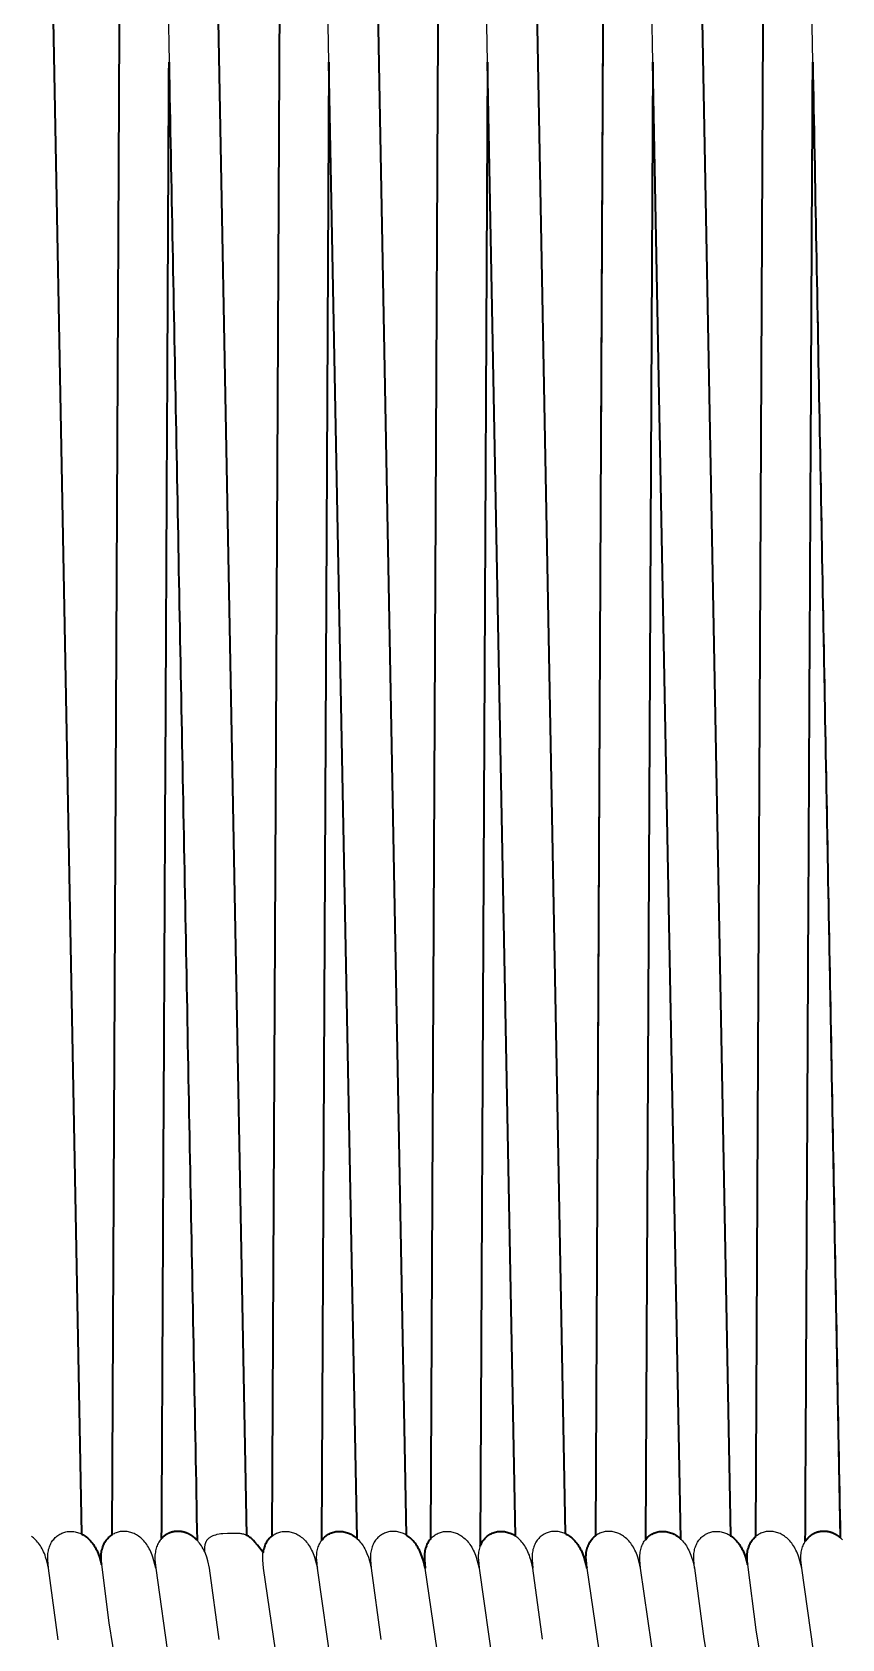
# Model space of a CAD drawing. Header units: millimetres. Extents: x 0 to 1881, y -1115 to 723.
# Drawn here: x 506.8 to 600.5, y 366 to 551.7 of the extents above; entities that cross this region are included whole.
import ezdxf

# ---------------------------------------------------------------- set-up
doc = ezdxf.new("R2010")
doc.units = ezdxf.units.MM
doc.layers.add('Blocks', color=7, linetype='Continuous')
doc.layers.add('Blocks$Inner', color=7, linetype='Continuous', lineweight=25, true_color=0x007f00)
doc.layers.add('Blocks$Outline', color=7, linetype='Continuous', lineweight=35, true_color=0xff3f3f)

# ---------------------------------------------------------------- blocks, each defined once
blk = doc.blocks.new('PK4 Lounge Chair Front')
at = {"layer": 'Blocks$Inner'}
for p, q in [((517.51, 670.58), (516.08, 378.01)), ((521.82, 377.59), (522.67, 548.19)), ((540.32, 377.35), (541.17, 548.19)), ((558.66, 376.7), (559.52, 548.19)), ((577.77, 377.43), (578.62, 548.19)), ((596.27, 377.26), (597.13, 548.19)), ((532.92, 376.8), (533.55, 375.96))]:
    blk.add_line(p, q, dxfattribs=at)
for points in [[(526.23, 668.27), (531.69, 377.83)], [(544.42, 377.5), (541.17, 548.19), (538.99, 668.28), (539.27, 679.37), (539.71, 685.65), (540.5, 692.81)], [(562.76, 377.85), (559.52, 548.19), (557.34, 668.28), (557.98, 681.19), (558.31, 684.33), (558.75, 687.4), (559.32, 690.4), (560.06, 693.31)], [(563.08, 668.36), (568.49, 378.14), (568.62, 378.07), (568.75, 378), (568.88, 377.92), (569.01, 377.84), (569.13, 377.75), (569.26, 377.65), (569.38, 377.54), (569.5, 377.42), (569.61, 377.3), (569.73, 377.17), (569.84, 377.03), (569.94, 376.88), (570.05, 376.73), (570.15, 376.57), (570.24, 376.4), (570.33, 376.22), (570.42, 376.04), (570.5, 375.84), (570.65, 375.43), (570.78, 374.99), (570.99, 374.14)], [(581.88, 377.43), (578.62, 548.19), (576.45, 668.29), (576.74, 679.73), (577.72, 692.66)], [(582.19, 668.28), (587.6, 377.79)], [(512.53, 378.11), (507.12, 668.34), (506.86, 677.38), (507.07, 682.9), (507.67, 689.64)], [(550.15, 377.95), (544.73, 668.49), (544.46, 672.49), (544.32, 677), (544.47, 682.54), (545.05, 689.64)], [(536.05, 670.93), (536.06, 670.83), (536.08, 670.74), (536.15, 670.47), (536.24, 670.22), (536.15, 670.47), (536.08, 670.74), (536.06, 670.83), (536.05, 670.93), (536.02, 671.12), (534.58, 377.87)], [(555.62, 669.07), (555.54, 669.16), (555.45, 669.26), (555.37, 669.37), (555.3, 669.48), (555.22, 669.6), (555.15, 669.72), (555.09, 669.85), (555.03, 669.99), (554.97, 670.12), (554.91, 670.27), (554.86, 670.42), (554.78, 670.74), (554.71, 671.09), (554.68, 671.27), (554.66, 671.46), (554.6, 671.23), (554.53, 671.01), (554.45, 670.8), (554.36, 670.6), (552.93, 377.54)], [(592.81, 669.29), (592.87, 669.22), (592.93, 669.14), (592.87, 669.21), (592.81, 669.29), (592.75, 669.37), (592.69, 669.46), (592.58, 669.64), (592.48, 669.83), (592.39, 670.03), (592.31, 670.24), (592.24, 670.47), (592.18, 670.71), (592.1, 671.07), (592.07, 671.26), (592.05, 671.46), (592.03, 671.4), (592.01, 671.34), (591.97, 671.22), (590.54, 377.81)], [(520.49, 668.29), (522.67, 548.19), (525.92, 377.37)], [(600.32, 377.66), (597.13, 548.19), (594.95, 668.26), (594.81, 668.26), (594.67, 668.27), (594.53, 668.28), (594.4, 668.3), (594.26, 668.33), (594.13, 668.37), (593.99, 668.41)], [(509.85, 365.87), (508.74, 374.14), (508.53, 374.99), (508.4, 375.43), (508.33, 375.64), (508.25, 375.84), (508.17, 376.04), (508.08, 376.22), (507.99, 376.4), (507.89, 376.57), (507.79, 376.73), (507.69, 376.88), (507.58, 377.03), (507.47, 377.17), (507.36, 377.3), (507.24, 377.42), (507.13, 377.54), (507, 377.65), (506.88, 377.75), (506.76, 377.84)], [(508.74, 374.14), (508.66, 375.12), (508.65, 375.3), (508.65, 375.48), (508.66, 375.66), (508.67, 375.83), (508.69, 376), (508.72, 376.16), (508.75, 376.31), (508.79, 376.46), (508.84, 376.61), (508.89, 376.75), (508.95, 376.89), (509.02, 377.02), (509.09, 377.14), (509.16, 377.26), (509.24, 377.37), (509.33, 377.48), (509.41, 377.58), (509.51, 377.68), (509.6, 377.77), (509.71, 377.85), (509.81, 377.93), (509.92, 378.01), (510.03, 378.07), (510.14, 378.13), (510.26, 378.19), (510.38, 378.24), (510.5, 378.28), (510.62, 378.32), (510.75, 378.35), (510.88, 378.37), (511.01, 378.39), (511.14, 378.4), (511.27, 378.4), (511.4, 378.4), (511.54, 378.39), (511.67, 378.38), (511.8, 378.35), (511.94, 378.33), (512.07, 378.29), (512.21, 378.25), (512.34, 378.2), (512.47, 378.14), (512.6, 378.07), (512.73, 378), (512.86, 377.92), (512.99, 377.84), (513.11, 377.75), (513.24, 377.65), (513.36, 377.54), (513.48, 377.42), (513.59, 377.3), (513.71, 377.17), (513.82, 377.03), (513.92, 376.88), (514.03, 376.73), (514.12, 376.57), (514.22, 376.4), (514.31, 376.22), (514.4, 376.04), (514.48, 375.84), (514.63, 375.43), (514.76, 374.99), (514.86, 374.58)], [(521.13, 374.14), (520.93, 374.99), (520.8, 375.43), (520.72, 375.64), (520.65, 375.84), (520.56, 376.04), (520.48, 376.22), (520.38, 376.4), (520.29, 376.57), (520.19, 376.73), (520.09, 376.88), (519.98, 377.03), (519.87, 377.17), (519.76, 377.3), (519.64, 377.42), (519.52, 377.54), (519.4, 377.65), (519.28, 377.75), (519.15, 377.84), (519.03, 377.92), (518.9, 378), (518.77, 378.07), (518.64, 378.14), (518.5, 378.2), (518.37, 378.25), (518.24, 378.29), (518.1, 378.33), (517.97, 378.35), (517.83, 378.38), (517.7, 378.39), (517.57, 378.4), (517.43, 378.4), (517.3, 378.4), (517.17, 378.39), (517.04, 378.37), (516.91, 378.35), (516.79, 378.32), (516.67, 378.28), (516.54, 378.24), (516.42, 378.19), (516.31, 378.13), (516.19, 378.07), (516.08, 378.01), (515.97, 377.93), (515.87, 377.85), (515.77, 377.77), (515.67, 377.68), (515.58, 377.58), (515.49, 377.48), (515.41, 377.37), (515.33, 377.26), (515.25, 377.14), (515.18, 377.02), (515.12, 376.89), (515.06, 376.75), (515.01, 376.61), (514.96, 376.46), (514.92, 376.31), (514.88, 376.16), (514.86, 376), (514.84, 375.83), (514.82, 375.66), (514.81, 375.48), (514.81, 375.3), (514.82, 375.12), (514.86, 374.58), (515.72, 367.82), (516.99, 359.98)], [(528.48, 365.91), (527.37, 374.14), (527.16, 374.99), (527.03, 375.43), (526.88, 375.84), (526.8, 376.04), (526.71, 376.22), (526.62, 376.4), (526.52, 376.57), (526.42, 376.73), (526.32, 376.88), (526.21, 377.03), (526.1, 377.17), (525.99, 377.3), (525.87, 377.42), (525.75, 377.54), (525.63, 377.65), (525.51, 377.75), (525.38, 377.84), (525.26, 377.92), (525.13, 378), (525, 378.07), (524.87, 378.14), (524.73, 378.2), (524.6, 378.25), (524.47, 378.29), (524.33, 378.33), (524.2, 378.35), (524.07, 378.38), (523.93, 378.39), (523.8, 378.4), (523.67, 378.4), (523.53, 378.4), (523.4, 378.39), (523.27, 378.37), (523.15, 378.35), (523.02, 378.32), (522.9, 378.28), (522.78, 378.24), (522.66, 378.19), (522.54, 378.13), (522.42, 378.07), (522.31, 378.01), (522.21, 377.93), (522.1, 377.85), (522, 377.77), (521.9, 377.68), (521.81, 377.58), (521.72, 377.48), (521.64, 377.37), (521.56, 377.26), (521.48, 377.14), (521.41, 377.02), (521.35, 376.89), (521.29, 376.75), (521.24, 376.61), (521.19, 376.46), (521.15, 376.31), (521.12, 376.16), (521.09, 376), (521.07, 375.83), (521.05, 375.66), (521.05, 375.48), (521.05, 375.3), (521.05, 375.12), (521.13, 374.14), (522.65, 363.36)], [(526.8, 376.01), (526.81, 376.46), (526.83, 376.68), (526.84, 376.78), (526.86, 376.89), (526.89, 376.99), (526.9, 377.04), (526.92, 377.09), (526.94, 377.14), (526.96, 377.19), (526.98, 377.24), (527, 377.28), (527.03, 377.33), (527.06, 377.38), (527.07, 377.4), (527.09, 377.42), (527.12, 377.47), (527.16, 377.51), (527.2, 377.55), (527.24, 377.59), (527.29, 377.63), (527.33, 377.67), (527.38, 377.71), (527.44, 377.75), (527.5, 377.78), (527.56, 377.82), (527.62, 377.85), (527.69, 377.88), (527.76, 377.91), (527.91, 377.97), (528.07, 378.02), (528.26, 378.07), (528.46, 378.11), (528.67, 378.14), (528.91, 378.17), (529.44, 378.2), (530.05, 378.21), (530.74, 378.18), (530.85, 378.18), (530.96, 378.17), (531.07, 378.15), (531.18, 378.13), (531.28, 378.1), (531.38, 378.07), (531.48, 378.03), (531.57, 377.99), (531.67, 377.94), (531.76, 377.89), (531.85, 377.84), (531.94, 377.78), (532.03, 377.71), (532.12, 377.65), (532.29, 377.5), (532.45, 377.34), (532.61, 377.17), (532.92, 376.8)], [(535.7, 359.95), (533.6, 374.14), (533.52, 375.12), (533.51, 375.3), (533.51, 375.48), (533.52, 375.66), (533.53, 375.83), (533.55, 376), (533.58, 376.16), (533.61, 376.31), (533.66, 376.46), (533.7, 376.61), (533.76, 376.75), (533.81, 376.89), (533.88, 377.02), (533.95, 377.14), (534.02, 377.26), (534.1, 377.37), (534.19, 377.48), (534.27, 377.58), (534.37, 377.68), (534.46, 377.77), (534.57, 377.85), (534.67, 377.93), (534.78, 378.01), (534.89, 378.07), (535, 378.13), (535.12, 378.19), (535.24, 378.24), (535.36, 378.28), (535.49, 378.32), (535.61, 378.35), (535.74, 378.37), (535.87, 378.39), (536, 378.4), (536.13, 378.4), (536.26, 378.4), (536.4, 378.39), (536.53, 378.38), (536.66, 378.35), (536.8, 378.33), (536.93, 378.29), (537.07, 378.25), (537.2, 378.2), (537.33, 378.14), (537.46, 378.07), (537.59, 378), (537.72, 377.92), (537.85, 377.84), (537.97, 377.75), (538.1, 377.65), (538.22, 377.54), (538.34, 377.42), (538.45, 377.3), (538.57, 377.17), (538.68, 377.03), (538.78, 376.88), (538.89, 376.73), (538.99, 376.57), (539.08, 376.4), (539.17, 376.22), (539.26, 376.04), (539.34, 375.84), (539.42, 375.64), (539.49, 375.43), (539.62, 374.99), (539.83, 374.14), (539.75, 375.12), (539.74, 375.3), (539.74, 375.48), (539.75, 375.66), (539.76, 375.83), (539.78, 376), (539.81, 376.16), (539.85, 376.31), (539.89, 376.46), (539.93, 376.61), (539.99, 376.75), (540.05, 376.89), (540.11, 377.02), (540.18, 377.14), (540.25, 377.26), (540.33, 377.37), (540.42, 377.48), (540.51, 377.58), (540.6, 377.68), (540.7, 377.77), (540.8, 377.85), (540.9, 377.93), (541.01, 378.01), (541.12, 378.07), (541.23, 378.13), (541.35, 378.19), (541.47, 378.24), (541.59, 378.28), (541.72, 378.32), (541.84, 378.35), (541.97, 378.37), (542.1, 378.39), (542.23, 378.4), (542.36, 378.4), (542.49, 378.4), (542.63, 378.39), (542.76, 378.38), (542.9, 378.35), (543.03, 378.33), (543.16, 378.29), (543.3, 378.25), (543.43, 378.2), (543.56, 378.14), (543.69, 378.07), (543.82, 378), (543.95, 377.92), (544.08, 377.84), (544.21, 377.75), (544.33, 377.65), (544.45, 377.54), (544.57, 377.42), (544.68, 377.3), (544.8, 377.17), (544.91, 377.03), (545.01, 376.88), (545.12, 376.73), (545.22, 376.57), (545.31, 376.4), (545.4, 376.22), (545.49, 376.04), (545.57, 375.84), (545.73, 375.43), (545.86, 374.99), (546.06, 374.14), (547.17, 365.92)], [(552.29, 374.14), (552.09, 374.99), (551.96, 375.43), (551.81, 375.84), (551.72, 376.04), (551.64, 376.22), (551.54, 376.4), (551.45, 376.57), (551.35, 376.73), (551.25, 376.88), (551.14, 377.03), (551.03, 377.17), (550.92, 377.3), (550.8, 377.42), (550.68, 377.54), (550.56, 377.65), (550.44, 377.75), (550.31, 377.84), (550.19, 377.92), (550.06, 378), (549.93, 378.07), (549.79, 378.14), (549.66, 378.2), (549.53, 378.25), (549.4, 378.29), (549.26, 378.33), (549.13, 378.35), (548.99, 378.38), (548.86, 378.39), (548.73, 378.4), (548.59, 378.4), (548.46, 378.4), (548.33, 378.39), (548.2, 378.37), (548.07, 378.35), (547.95, 378.32), (547.82, 378.28), (547.7, 378.24), (547.58, 378.19), (547.47, 378.13), (547.35, 378.07), (547.24, 378.01), (547.13, 377.93), (547.03, 377.85), (546.93, 377.77), (546.83, 377.68), (546.74, 377.58), (546.65, 377.48), (546.57, 377.37), (546.49, 377.26), (546.41, 377.14), (546.34, 377.02), (546.28, 376.89), (546.22, 376.75), (546.17, 376.61), (546.12, 376.46), (546.08, 376.31), (546.04, 376.16), (546.02, 376), (545.99, 375.83), (545.98, 375.66), (545.97, 375.48), (545.97, 375.3), (545.98, 375.12), (546.06, 374.14), (547.17, 365.92)], [(554.39, 359.95), (552.29, 374.14), (552.21, 375.12), (552.21, 375.3), (552.21, 375.48), (552.21, 375.66), (552.23, 375.83), (552.25, 376), (552.28, 376.16), (552.31, 376.31), (552.35, 376.46), (552.4, 376.61), (552.45, 376.75), (552.51, 376.89), (552.57, 377.02), (552.64, 377.14), (552.72, 377.26), (552.8, 377.37), (552.88, 377.48), (552.97, 377.58), (553.06, 377.68), (553.16, 377.77), (553.26, 377.85), (553.37, 377.93), (553.47, 378.01), (553.58, 378.07), (553.7, 378.13), (553.82, 378.19), (553.94, 378.24), (554.06, 378.28), (554.18, 378.32), (554.31, 378.35), (554.43, 378.37), (554.56, 378.39), (554.69, 378.4), (554.83, 378.4), (554.96, 378.4), (555.09, 378.39), (555.23, 378.38), (555.36, 378.35), (555.49, 378.33), (555.63, 378.29), (555.76, 378.25), (555.89, 378.2), (556.03, 378.14), (556.16, 378.07), (556.29, 378), (556.42, 377.92), (556.54, 377.84), (556.67, 377.75), (556.79, 377.65), (556.91, 377.54), (557.03, 377.42), (557.15, 377.3), (557.26, 377.17), (557.37, 377.03), (557.48, 376.88), (557.58, 376.73), (557.68, 376.57), (557.78, 376.4), (557.87, 376.22), (557.96, 376.04), (558.04, 375.84), (558.12, 375.64), (558.19, 375.43), (558.32, 374.99), (558.53, 374.14)], [(568.49, 378.14), (568.36, 378.2), (568.23, 378.25), (568.09, 378.29), (567.96, 378.33), (567.82, 378.35), (567.69, 378.38), (567.56, 378.39), (567.42, 378.4), (567.29, 378.4), (567.16, 378.4), (567.03, 378.39), (566.9, 378.37), (566.77, 378.35), (566.64, 378.32), (566.52, 378.28), (566.4, 378.24), (566.28, 378.19), (566.16, 378.13), (566.05, 378.07), (565.94, 378.01), (565.83, 377.93), (565.73, 377.85), (565.62, 377.77), (565.53, 377.68), (565.43, 377.58), (565.35, 377.48), (565.26, 377.37), (565.18, 377.26), (565.11, 377.14), (565.04, 377.02), (564.97, 376.89), (564.92, 376.75), (564.86, 376.61), (564.82, 376.46), (564.77, 376.31), (564.74, 376.16), (564.71, 376), (564.69, 375.83), (564.68, 375.66), (564.67, 375.48), (564.67, 375.3), (564.68, 375.12), (564.76, 374.14), (564.55, 374.99), (564.42, 375.43), (564.35, 375.64), (564.27, 375.84), (564.19, 376.04), (564.1, 376.22), (564.01, 376.4), (563.91, 376.57), (563.81, 376.73), (563.71, 376.88), (563.6, 377.03), (563.49, 377.17), (563.38, 377.3), (563.26, 377.42), (563.15, 377.54), (563.02, 377.65), (562.9, 377.75), (562.78, 377.84), (562.65, 377.92), (562.52, 378), (562.39, 378.07), (562.26, 378.14), (562.13, 378.2), (561.99, 378.25), (561.86, 378.29), (561.73, 378.33), (561.59, 378.35), (561.46, 378.38), (561.32, 378.39), (561.19, 378.4), (561.06, 378.4), (560.93, 378.4), (560.8, 378.39), (560.67, 378.37), (560.54, 378.35), (560.41, 378.32), (560.29, 378.28), (560.17, 378.24), (560.05, 378.19), (559.93, 378.13), (559.82, 378.07), (559.71, 378.01), (559.6, 377.93), (559.49, 377.85), (559.39, 377.77), (559.3, 377.68), (559.2, 377.58), (559.11, 377.48), (559.03, 377.37), (558.95, 377.26), (558.88, 377.14), (558.81, 377.02), (558.74, 376.89), (558.68, 376.75), (558.63, 376.61), (558.58, 376.46), (558.54, 376.31), (558.51, 376.16), (558.48, 376), (558.46, 375.83), (558.44, 375.66), (558.44, 375.48), (558.44, 375.3), (558.45, 375.12), (558.53, 374.14), (560.2, 362.44)], [(577.22, 374.14), (577.01, 374.99), (576.88, 375.43), (576.81, 375.64), (576.73, 375.84), (576.65, 376.04), (576.56, 376.22), (576.47, 376.4), (576.38, 376.57), (576.28, 376.73), (576.17, 376.88), (576.07, 377.03), (575.96, 377.17), (575.84, 377.3), (575.73, 377.42), (575.61, 377.54), (575.49, 377.65), (575.37, 377.75), (575.24, 377.84), (575.11, 377.92), (574.98, 378), (574.85, 378.07), (574.72, 378.14), (574.59, 378.2), (574.46, 378.25), (574.32, 378.29), (574.19, 378.33), (574.06, 378.35), (573.92, 378.38), (573.79, 378.39), (573.65, 378.4), (573.52, 378.4), (573.39, 378.4), (573.26, 378.39), (573.13, 378.37), (573, 378.35), (572.88, 378.32), (572.75, 378.28), (572.63, 378.24), (572.51, 378.19), (572.39, 378.13), (572.28, 378.07), (572.17, 378.01), (572.06, 377.93), (571.96, 377.85), (571.86, 377.77), (571.76, 377.68), (571.67, 377.58), (571.58, 377.48), (571.49, 377.37), (571.41, 377.26), (571.34, 377.14), (571.27, 377.02), (571.21, 376.89), (571.15, 376.75), (571.09, 376.61), (571.05, 376.46), (571.01, 376.31), (570.97, 376.16), (570.94, 376), (570.92, 375.83), (570.91, 375.66), (570.9, 375.48), (570.9, 375.3), (570.91, 375.12), (570.99, 374.14), (573.09, 359.95)], [(578.89, 362.44), (577.22, 374.14), (577.14, 375.12), (577.13, 375.3), (577.13, 375.48), (577.14, 375.66), (577.15, 375.83), (577.18, 376), (577.2, 376.16), (577.24, 376.31), (577.28, 376.46), (577.33, 376.61), (577.38, 376.75), (577.44, 376.89), (577.5, 377.02), (577.57, 377.14), (577.65, 377.26), (577.73, 377.37), (577.81, 377.48), (577.9, 377.58), (577.99, 377.68), (578.09, 377.77), (578.19, 377.85), (578.29, 377.93), (578.4, 378.01), (578.51, 378.07), (578.63, 378.13), (578.74, 378.19), (578.86, 378.24), (578.98, 378.28), (579.11, 378.32), (579.23, 378.35), (579.36, 378.37), (579.49, 378.39), (579.62, 378.4), (579.75, 378.4), (579.89, 378.4), (580.02, 378.39), (580.15, 378.38), (580.29, 378.35), (580.42, 378.33), (580.56, 378.29), (580.69, 378.25), (580.82, 378.2), (580.95, 378.14), (581.09, 378.07), (581.22, 378), (581.34, 377.92), (581.47, 377.84), (581.6, 377.75), (581.72, 377.65), (581.84, 377.54), (581.96, 377.42), (582.08, 377.3), (582.19, 377.17), (582.3, 377.03), (582.41, 376.88), (582.51, 376.73), (582.61, 376.57), (582.7, 376.4), (582.8, 376.22), (582.88, 376.04), (582.97, 375.84), (583.04, 375.64), (583.12, 375.43), (583.25, 374.99), (583.45, 374.14), (584.55, 365.99), (585.99, 357.47)], [(583.45, 374.14), (583.37, 375.12), (583.37, 375.3), (583.37, 375.48), (583.37, 375.66), (583.39, 375.83), (583.41, 376), (583.44, 376.16), (583.47, 376.31), (583.51, 376.46), (583.56, 376.61), (583.61, 376.75), (583.67, 376.89), (583.73, 377.02), (583.8, 377.14), (583.88, 377.26), (583.96, 377.37), (584.04, 377.48), (584.13, 377.58), (584.22, 377.68), (584.32, 377.77), (584.42, 377.85), (584.53, 377.93), (584.63, 378.01), (584.74, 378.07), (584.86, 378.13), (584.98, 378.19), (585.09, 378.24), (585.22, 378.28), (585.34, 378.32), (585.47, 378.35), (585.59, 378.37), (585.72, 378.39), (585.85, 378.4), (585.99, 378.4), (586.12, 378.4), (586.25, 378.39), (586.39, 378.38), (586.52, 378.35), (586.65, 378.33), (586.79, 378.29), (586.92, 378.25), (587.05, 378.2), (587.19, 378.14), (587.32, 378.07), (587.45, 378), (587.58, 377.92), (587.7, 377.84), (587.83, 377.75), (587.95, 377.65), (588.07, 377.54), (588.19, 377.42), (588.31, 377.3), (588.42, 377.17), (588.53, 377.03), (588.64, 376.88), (588.74, 376.73), (588.84, 376.57), (588.94, 376.4), (589.03, 376.22), (589.11, 376.04), (589.2, 375.84), (589.28, 375.64), (589.35, 375.43), (589.48, 374.99), (589.58, 374.58)], [(597.58, 362.1), (595.85, 374.14), (595.64, 374.99), (595.51, 375.43), (595.44, 375.64), (595.36, 375.84), (595.28, 376.04), (595.19, 376.22), (595.1, 376.4), (595.01, 376.57), (594.91, 376.73), (594.8, 376.88), (594.7, 377.03), (594.59, 377.17), (594.47, 377.3), (594.36, 377.42), (594.24, 377.54), (594.12, 377.65), (593.99, 377.75), (593.87, 377.84), (593.74, 377.92), (593.61, 378), (593.48, 378.07), (593.35, 378.14), (593.22, 378.2), (593.09, 378.25), (592.95, 378.29), (592.82, 378.33), (592.68, 378.35), (592.55, 378.38), (592.42, 378.39), (592.28, 378.4), (592.15, 378.4), (592.02, 378.4), (591.89, 378.39), (591.76, 378.37), (591.63, 378.35), (591.51, 378.32), (591.38, 378.28), (591.26, 378.24), (591.14, 378.19), (591.02, 378.13), (590.91, 378.07), (590.8, 378.01), (590.69, 377.93), (590.59, 377.85), (590.48, 377.77), (590.39, 377.68), (590.3, 377.58), (590.21, 377.48), (590.12, 377.37), (590.04, 377.26), (589.97, 377.14), (589.9, 377.02), (589.83, 376.89), (589.78, 376.75), (589.72, 376.61), (589.68, 376.46), (589.63, 376.31), (589.6, 376.16), (589.57, 376), (589.55, 375.83), (589.54, 375.66), (589.53, 375.48), (589.53, 375.3), (589.54, 375.12), (589.58, 374.58), (590.55, 367.03), (591.95, 358.59)], [(595.85, 374.14), (595.77, 375.12), (595.76, 375.3), (595.76, 375.48), (595.77, 375.66), (595.78, 375.83), (595.8, 376), (595.83, 376.16), (595.87, 376.31), (595.91, 376.46), (595.95, 376.61), (596.01, 376.75), (596.07, 376.89), (596.13, 377.02), (596.2, 377.14), (596.27, 377.26), (596.35, 377.37), (596.44, 377.48), (596.53, 377.58), (596.62, 377.68), (596.72, 377.77), (596.82, 377.85), (596.92, 377.93), (597.03, 378.01), (597.14, 378.07), (597.26, 378.13), (597.37, 378.19), (597.49, 378.24), (597.61, 378.28), (597.74, 378.32), (597.86, 378.35), (597.99, 378.37), (598.12, 378.39), (598.25, 378.4), (598.38, 378.4), (598.52, 378.4), (598.65, 378.39), (598.78, 378.38), (598.92, 378.35), (599.05, 378.33), (599.18, 378.29), (599.32, 378.25), (599.45, 378.2), (599.58, 378.14), (599.71, 378.07), (599.84, 378), (599.97, 377.92), (600.1, 377.84), (600.23, 377.75), (600.35, 377.65), (600.47, 377.54), (600.59, 377.42)], [(544.28, 353.7), (544.14, 353.8), (544.01, 353.91), (543.87, 354.03), (543.74, 354.16), (543.62, 354.29), (543.49, 354.44), (543.38, 354.59), (543.27, 354.75), (543.16, 354.92), (543.06, 355.1), (542.96, 355.28), (542.88, 355.47), (542.79, 355.68), (542.72, 355.89), (542.65, 356.1), (542.59, 356.33), (542.55, 356.48), (542.28, 357.95), (542.11, 358.91), (541.96, 359.73), (541.59, 361.93), (541.5, 362.44), (539.83, 374.14)], [(565.86, 365.94), (564.76, 374.14)]]:
    blk.add_lwpolyline(points, dxfattribs=at)
blk.add_open_spline([(573.35, 671.46), (573.37, 671.27), (573.4, 671.1), (573.47, 670.76), (572.04, 377.89)], degree=1, knots=[0, 0, 0.184498, 0.363113, 0.707258, 293.628661, 293.628661], dxfattribs=at)
at = {"layer": 'Blocks$Outline'}
for points in [[(516.08, 378.01), (517.51, 670.58)], [(536.02, 671.12), (534.58, 377.87), (534.57, 377.85), (534.46, 377.77), (534.37, 377.68), (534.27, 377.58), (534.19, 377.48), (534.1, 377.37), (534.02, 377.26), (533.95, 377.14), (533.88, 377.02), (533.81, 376.89), (533.76, 376.75), (533.7, 376.61), (533.66, 376.46), (533.61, 376.31), (533.58, 376.16), (533.55, 376), (533.55, 375.96), (532.92, 376.8), (532.61, 377.17), (532.45, 377.34), (532.29, 377.5), (532.12, 377.65), (532.03, 377.71), (531.94, 377.78), (531.85, 377.84), (531.76, 377.89), (531.69, 377.93), (526.23, 668.27)], [(554.36, 670.6), (552.93, 377.54), (552.88, 377.48), (552.8, 377.37), (552.72, 377.26), (552.64, 377.14), (552.57, 377.02), (552.51, 376.89), (552.45, 376.75), (552.4, 376.61), (552.35, 376.46), (552.31, 376.31), (552.28, 376.16), (552.25, 376), (552.23, 375.83), (552.21, 375.66), (552.21, 375.48), (552.21, 375.3), (552.21, 375.12), (552.29, 374.14), (552.09, 374.99), (551.96, 375.43), (551.81, 375.84), (551.72, 376.04), (551.64, 376.22), (551.54, 376.4), (551.45, 376.57), (551.35, 376.73), (551.25, 376.88), (551.14, 377.03), (551.03, 377.17), (550.92, 377.3), (550.8, 377.42), (550.68, 377.54), (550.56, 377.65), (550.44, 377.75), (550.31, 377.84), (550.19, 377.92), (550.15, 377.95), (544.74, 668.29)], [(572.04, 377.92), (573.47, 670.76), (573.4, 671.1), (573.37, 671.27), (573.35, 671.46)], [(582.19, 668.28), (587.6, 377.91)], [(590.54, 377.82), (591.97, 671.22)], [(507.12, 668.34), (512.53, 378.11)], [(563.08, 668.36), (568.49, 378.14), (568.62, 378.07), (568.75, 378), (568.88, 377.92), (569.01, 377.84), (569.13, 377.75), (569.26, 377.65), (569.38, 377.54), (569.5, 377.42), (569.61, 377.3), (569.73, 377.17), (569.84, 377.03), (569.94, 376.88), (570.05, 376.73), (570.15, 376.57), (570.24, 376.4), (570.33, 376.22), (570.42, 376.04), (570.5, 375.84), (570.65, 375.43), (570.78, 374.99), (570.99, 374.14)], [(541.17, 548.19), (540.32, 377.35)], [(544.42, 377.56), (541.17, 548.19)], [(559.52, 548.19), (558.66, 376.7)], [(562.76, 377.85), (559.52, 548.19)], [(578.62, 548.19), (577.77, 377.43)], [(581.87, 377.51), (578.62, 548.19)], [(512.53, 378.11), (512.6, 378.07), (512.73, 378), (512.86, 377.92), (512.99, 377.84), (513.11, 377.75), (513.24, 377.65), (513.36, 377.54), (513.48, 377.42), (513.59, 377.3), (513.71, 377.17), (513.82, 377.03), (513.92, 376.88), (514.03, 376.73), (514.12, 376.57), (514.22, 376.4), (514.31, 376.22), (514.4, 376.04), (514.48, 375.84), (514.63, 375.43), (514.76, 374.99), (514.86, 374.58)], [(514.86, 374.58), (514.82, 375.12), (514.81, 375.3), (514.81, 375.48), (514.82, 375.66), (514.84, 375.83), (514.86, 376), (514.88, 376.16), (514.92, 376.31), (514.96, 376.46), (515.01, 376.61), (515.06, 376.75), (515.12, 376.89), (515.18, 377.02), (515.25, 377.14), (515.33, 377.26), (515.41, 377.37), (515.49, 377.48), (515.58, 377.58), (515.67, 377.68), (515.77, 377.77), (515.87, 377.85), (515.97, 377.93), (516.08, 378.01), (516.08, 378.01)], [(540.32, 377.35), (540.33, 377.37), (540.42, 377.48), (540.51, 377.58), (540.6, 377.68), (540.7, 377.77), (540.8, 377.85), (540.9, 377.93), (541.01, 378.01), (541.12, 378.07), (541.23, 378.13), (541.35, 378.19), (541.47, 378.24), (541.59, 378.28), (541.72, 378.32), (541.84, 378.35), (541.97, 378.37), (542.1, 378.39), (542.23, 378.4), (542.36, 378.4), (542.49, 378.4), (542.63, 378.39), (542.76, 378.38), (542.9, 378.35), (543.03, 378.33), (543.16, 378.29), (543.3, 378.25), (543.43, 378.2), (543.56, 378.14), (543.69, 378.07), (543.82, 378), (543.95, 377.92), (544.08, 377.84), (544.21, 377.75), (544.33, 377.65), (544.42, 377.56)], [(558.66, 376.7), (558.68, 376.75), (558.74, 376.89), (558.81, 377.02), (558.88, 377.14), (558.95, 377.26), (559.03, 377.37), (559.11, 377.48), (559.2, 377.58), (559.3, 377.68), (559.39, 377.77), (559.49, 377.85), (559.6, 377.93), (559.71, 378.01), (559.82, 378.07), (559.93, 378.13), (560.05, 378.19), (560.17, 378.24), (560.29, 378.28), (560.41, 378.32), (560.54, 378.35), (560.67, 378.37), (560.8, 378.39), (560.93, 378.4), (561.06, 378.4), (561.19, 378.4), (561.32, 378.39), (561.46, 378.38), (561.59, 378.35), (561.73, 378.33), (561.86, 378.29), (561.99, 378.25), (562.13, 378.2), (562.26, 378.14), (562.39, 378.07), (562.52, 378), (562.65, 377.92), (562.76, 377.85)], [(570.99, 374.14), (570.91, 375.12), (570.9, 375.3), (570.9, 375.48), (570.91, 375.66), (570.92, 375.83), (570.94, 376), (570.97, 376.16), (571.01, 376.31), (571.05, 376.46), (571.09, 376.61), (571.15, 376.75), (571.21, 376.89), (571.27, 377.02), (571.34, 377.14), (571.41, 377.26), (571.49, 377.37), (571.58, 377.48), (571.67, 377.58), (571.76, 377.68), (571.86, 377.77), (571.96, 377.85), (572.04, 377.92)], [(577.77, 377.43), (577.81, 377.48), (577.9, 377.58), (577.99, 377.68), (578.09, 377.77), (578.19, 377.85), (578.29, 377.93), (578.4, 378.01), (578.51, 378.07), (578.63, 378.13), (578.74, 378.19), (578.86, 378.24), (578.98, 378.28), (579.11, 378.32), (579.23, 378.35), (579.36, 378.37), (579.49, 378.39), (579.62, 378.4), (579.75, 378.4), (579.89, 378.4), (580.02, 378.39), (580.15, 378.38), (580.29, 378.35), (580.42, 378.33), (580.56, 378.29), (580.69, 378.25), (580.82, 378.2), (580.95, 378.14), (581.09, 378.07), (581.22, 378), (581.34, 377.92), (581.47, 377.84), (581.6, 377.75), (581.72, 377.65), (581.84, 377.54), (581.87, 377.51)], [(587.6, 377.91), (587.7, 377.84), (587.83, 377.75), (587.95, 377.65), (588.07, 377.54), (588.19, 377.42), (588.31, 377.3), (588.42, 377.17), (588.53, 377.03), (588.64, 376.88), (588.74, 376.73), (588.84, 376.57), (588.94, 376.4), (589.03, 376.22), (589.11, 376.04), (589.2, 375.84), (589.28, 375.64), (589.35, 375.43), (589.48, 374.99), (589.58, 374.58)], [(589.58, 374.58), (589.54, 375.12), (589.53, 375.3), (589.53, 375.48), (589.54, 375.66), (589.55, 375.83), (589.57, 376), (589.6, 376.16), (589.63, 376.31), (589.68, 376.46), (589.72, 376.61), (589.78, 376.75), (589.83, 376.89), (589.9, 377.02), (589.97, 377.14), (590.04, 377.26), (590.12, 377.37), (590.21, 377.48), (590.3, 377.58), (590.39, 377.68), (590.48, 377.77), (590.54, 377.82)]]:
    blk.add_lwpolyline(points, dxfattribs=at)
for points in [[(521.82, 377.59), (522.67, 548.19)], [(522.67, 548.19), (525.92, 377.37)], [(596.27, 377.26), (597.13, 548.19)], [(597.13, 548.19), (600.31, 377.67)], [(521.9, 377.68), (521.82, 377.59)], [(522, 377.77), (521.9, 377.68)], [(522.1, 377.85), (522, 377.77)], [(522.21, 377.93), (522.1, 377.85)], [(522.31, 378.01), (522.21, 377.93)], [(522.42, 378.07), (522.31, 378.01)], [(522.54, 378.13), (522.42, 378.07)], [(522.66, 378.19), (522.54, 378.13)], [(522.78, 378.24), (522.66, 378.19)], [(522.9, 378.28), (522.78, 378.24)], [(523.02, 378.32), (522.9, 378.28)], [(523.15, 378.35), (523.02, 378.32)], [(523.27, 378.37), (523.15, 378.35)], [(523.4, 378.39), (523.27, 378.37)], [(523.53, 378.4), (523.4, 378.39)], [(523.67, 378.4), (523.53, 378.4)], [(523.8, 378.4), (523.67, 378.4)], [(523.93, 378.39), (523.8, 378.4)], [(524.07, 378.38), (523.93, 378.39)], [(524.2, 378.35), (524.07, 378.38)], [(524.33, 378.33), (524.2, 378.35)], [(524.47, 378.29), (524.33, 378.33)], [(524.6, 378.25), (524.47, 378.29)], [(524.73, 378.2), (524.6, 378.25)], [(524.87, 378.14), (524.73, 378.2)], [(525, 378.07), (524.87, 378.14)], [(525.13, 378), (525, 378.07)], [(525.26, 377.92), (525.13, 378)], [(525.38, 377.84), (525.26, 377.92)], [(525.51, 377.75), (525.38, 377.84)], [(525.63, 377.65), (525.51, 377.75)], [(525.75, 377.54), (525.63, 377.65)], [(525.87, 377.42), (525.75, 377.54)], [(525.92, 377.37), (525.87, 377.42)], [(596.35, 377.37), (596.27, 377.26)], [(596.27, 377.26), (596.27, 377.26)], [(596.44, 377.48), (596.35, 377.37)], [(596.53, 377.58), (596.44, 377.48)], [(596.62, 377.68), (596.53, 377.58)], [(596.72, 377.77), (596.62, 377.68)], [(596.82, 377.85), (596.72, 377.77)], [(596.92, 377.93), (596.82, 377.85)], [(597.03, 378.01), (596.92, 377.93)], [(597.14, 378.07), (597.03, 378.01)], [(597.26, 378.13), (597.14, 378.07)], [(597.37, 378.19), (597.26, 378.13)], [(597.49, 378.24), (597.37, 378.19)], [(597.61, 378.28), (597.49, 378.24)], [(597.74, 378.32), (597.61, 378.28)], [(597.86, 378.35), (597.74, 378.32)], [(597.99, 378.37), (597.86, 378.35)], [(598.12, 378.39), (597.99, 378.37)], [(598.25, 378.4), (598.12, 378.39)], [(598.38, 378.4), (598.25, 378.4)], [(598.52, 378.4), (598.38, 378.4)], [(598.65, 378.39), (598.52, 378.4)], [(598.78, 378.38), (598.65, 378.39)], [(598.92, 378.35), (598.78, 378.38)], [(599.05, 378.33), (598.92, 378.35)], [(599.18, 378.29), (599.05, 378.33)], [(599.32, 378.25), (599.18, 378.29)], [(599.45, 378.2), (599.32, 378.25)], [(599.58, 378.14), (599.45, 378.2)], [(599.71, 378.07), (599.58, 378.14)], [(599.84, 378), (599.71, 378.07)], [(599.97, 377.92), (599.84, 378)], [(600.1, 377.84), (599.97, 377.92)], [(600.23, 377.75), (600.1, 377.84)], [(600.31, 377.67), (600.23, 377.75)]]:
    blk.add_open_spline(points, degree=1, dxfattribs=at)

msp = doc.modelspace()

# ---------------------------------------------------------------- block references
at = {"layer": 'Blocks'}
msp.add_blockref('PK4 Lounge Chair Front', (0, 0), dxfattribs=at)

doc.saveas('drawing.dxf')
